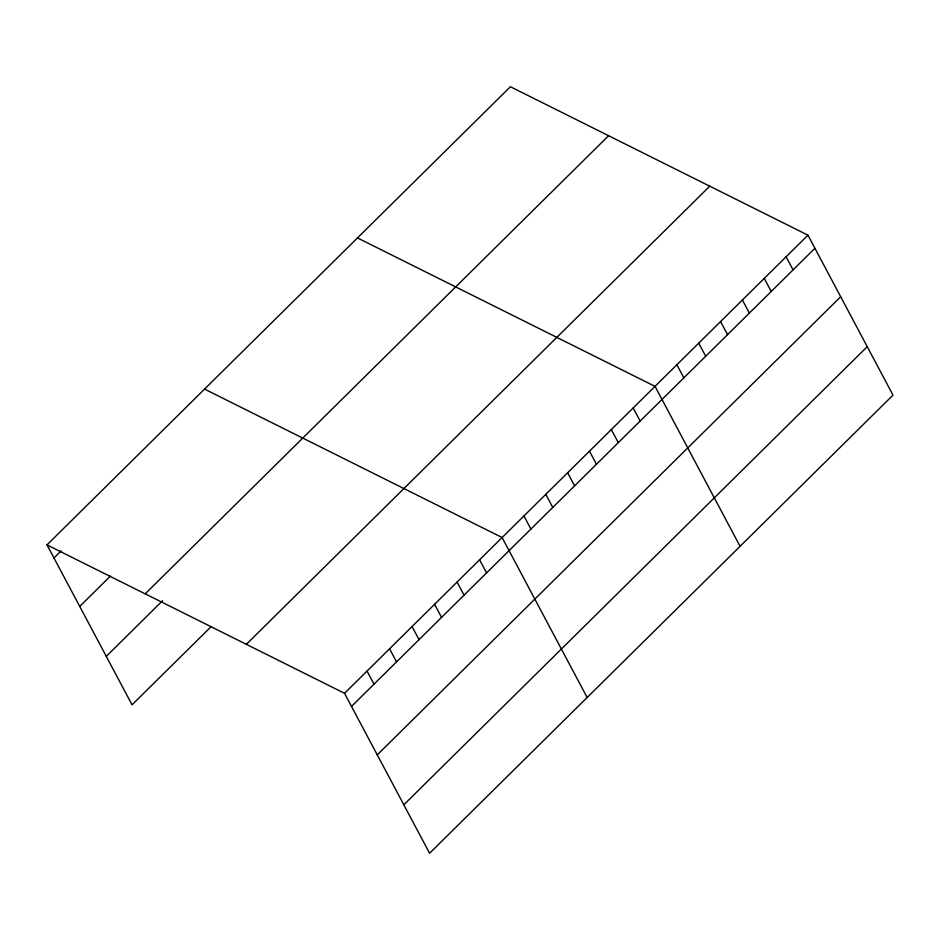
<?xml version="1.0" encoding="UTF-8"?>
<svg xmlns="http://www.w3.org/2000/svg" width="940" height="940" viewBox="0 0 940 940"><rect width="100%" height="100%" fill="white"/><g stroke="black" fill="none" stroke-linecap="round" stroke-linejoin="round"><path stroke-width="1.41" d="M47 544.871L510.408 86.739L807.954 235.176L893 395.129L429.592 853.261L344.534 693.309L47 544.871L132.047 704.824L210.83 626.945M53.968 557.972L61.124 550.887M79.736 606.429L110.427 576.091M145.183 593.857L608.603 135.724M106.279 656.367L162.55 600.731M246.351 644.323L709.759 186.191M344.534 693.309L807.954 235.176M351.501 706.41L814.921 248.278M377.269 754.867L840.689 296.735M403.824 804.793L867.232 346.672M357.482 237.926L655.027 386.363L740.074 546.316M204.556 389.101L502.101 537.539L587.148 697.492M786.099 256.773L793.066 269.874M764.255 278.369L771.223 291.471M742.412 299.966L749.38 313.067M720.569 321.562L727.525 334.663M698.714 343.159L705.682 356.26M676.87 364.767L683.838 377.856M633.184 407.96L640.14 421.061M611.329 429.556L618.297 442.658M589.486 451.153L596.454 464.254M567.643 472.75L574.598 485.851M545.788 494.346L552.755 507.447M523.944 515.942L530.912 529.044M479.588 559.793L486.556 572.895M457.087 582.048L464.043 595.149M434.574 604.303L441.541 617.392M412.061 626.545L419.029 639.647M389.56 648.8L396.527 661.901M367.046 671.054L374.014 684.155"/></g></svg>
